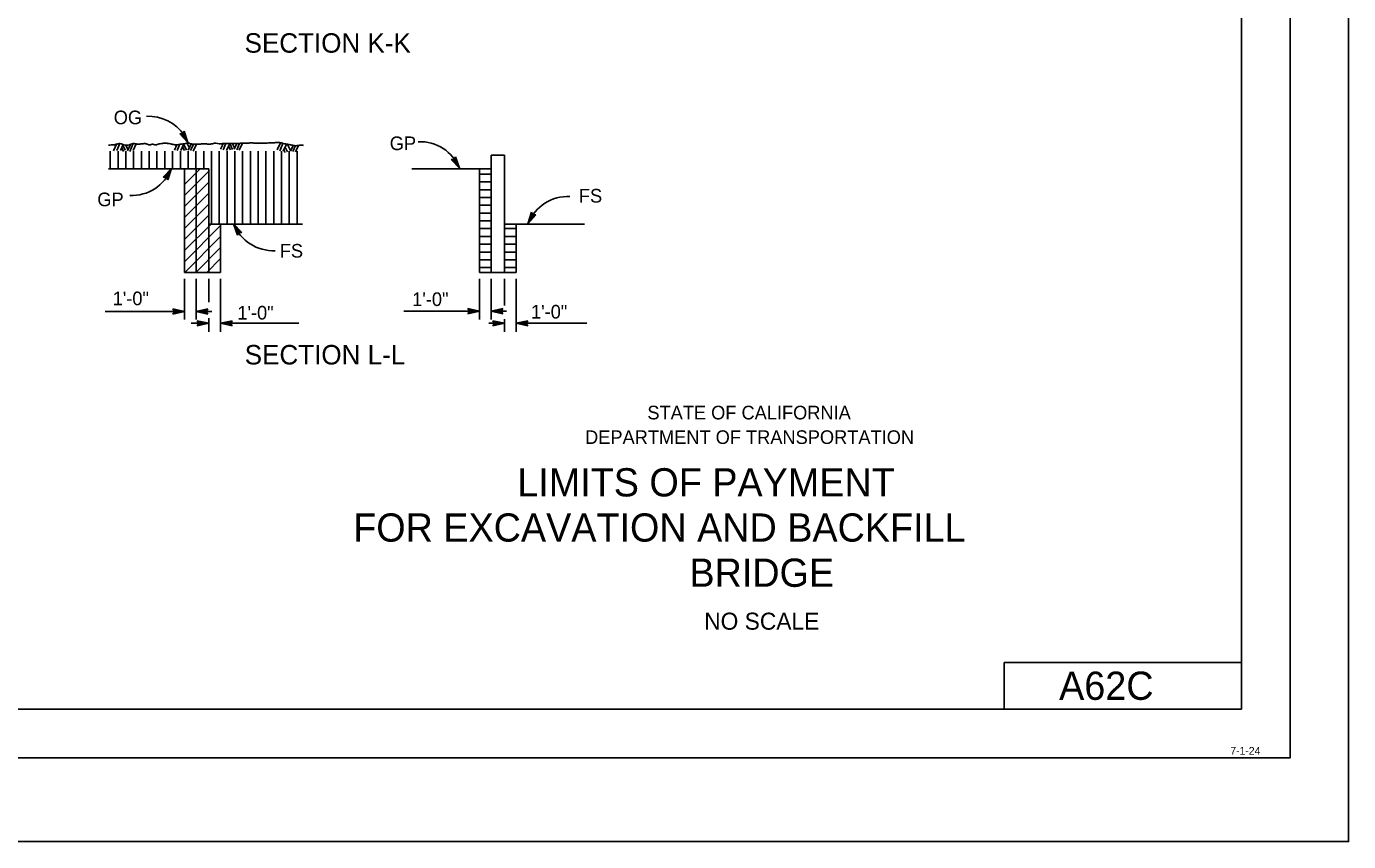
# Model space of a CAD drawing. Extents: x -894 to 866, y -472 to 714.
# Drawn here: x 187 to 866, y -472 to -54 of the extents above; entities that cross this region are included whole.
import ezdxf

# ---------------------------------------------------------------- set-up
doc = ezdxf.new("R2010")
doc.units = 0
for name, color, linetype in [('border_INSIDE-BORDER-anno', 7, 'Continuous'), ('border_PLOTTING-ELEMENTS', 7, 'Continuous'), ('border_rw_22x34_Cut_Lines', 7, 'Continuous'), ('border_SHEET', 7, 'Continuous'), ('border_WITHIN-BORDER-anno', 7, 'Continuous'), ('rd_EARTHWORK', 7, 'Continuous'), ('rd_EARTHWORK-anno', 7, 'Continuous'), ('rd_MISC', 7, 'Continuous')]:
    doc.layers.add(name, color=color, linetype=linetype)

msp = doc.modelspace()

# ---------------------------------------------------------------- linework, layer by layer
at = {"layer": 'border_PLOTTING-ELEMENTS'}
for points in [[(-894.0439, -472.4389), (865.9596, -472.4389), (865.9596, 713.5635), (-894.0439, 713.5635)], [(-864.0436, 670.5634), (835.9594, 670.5634), (835.9594, -429.4386), (-864.0436, -429.4386)]]:
    msp.add_lwpolyline(points, close=True, dxfattribs=at)
at = {"layer": 'border_rw_22x34_Cut_Lines'}
msp.add_lwpolyline([(-864.0436, 670.5634), (835.9594, 670.5634), (835.9594, -429.4386), (-864.0436, -429.4386)], close=True, dxfattribs=at)
at = {"layer": 'border_SHEET'}
for p, q in [((810.9596, 645.5633), (810.9596, -404.4388)), ((688.9304, -404.4388), (688.9304, -380.4387)), ((688.9304, -380.4387), (810.9306, -380.4387)), ((810.9596, -404.4388), (-814.0436, -404.4388))]:
    msp.add_line(p, q, dxfattribs=at)
at = {"layer": 'rd_EARTHWORK'}
for p, q in [((425.4904, -120.0468), (432.264, -120.0468)), ((425.4904, -180.2467), (425.4904, -120.0468)), ((432.264, -180.2467), (432.264, -120.0468)), ((270.5344, -126.9941), (228.849, -126.9941)), ((267.8375, -180.2467), (267.8375, -126.9941)), ((270.6285, -126.9941), (280.3647, -126.9941)), ((273.8375, -180.2467), (273.8375, -126.9941)), ((280.3647, -126.9893), (280.3647, -155.255)), ((384.7227, -126.9941), (425.4904, -126.9941)), ((419.4904, -180.2467), (419.4904, -126.9941)), ((280.3647, -180.2467), (280.3647, -155.255)), ((280.3647, -155.3901), (286.3631, -155.3901)), ((328.4346, -155.3901), (286.3631, -155.3901)), ((286.3647, -180.2467), (286.3647, -155.255)), ((432.264, -155.3901), (473.4221, -155.3901)), ((438.264, -180.2467), (438.264, -155.3901)), ((286.3647, -180.2467), (267.8375, -180.2467)), ((419.4904, -180.2467), (438.264, -180.2467))]:
    msp.add_line(p, q, dxfattribs=at)
msp.add_spline([(228.7778, -114.8917), (230.2325, -114.7858), (230.9848, -114.7331), (231.8876, -114.6795), (232.4392, -114.5268), (233.1915, -114.3228), (234.7962, -114.1161), (236.2018, -114.5138), (237.6073, -114.8606), (240.3155, -114.4488), (241.5187, -114.0421), (243.4258, -114.3374), (244.4293, -114.3339), (245.4324, -114.2799), (246.586, -114.1252), (247.5891, -114.0713), (249.1454, -114.5185), (250.049, -114.7669), (250.7505, -114.513), (251.6033, -114.4095), (252.6072, -114.7079), (254.2623, -114.4), (256.569, -113.9898), (257.4218, -113.8858), (259.1781, -113.9803), (260.6836, -114.2268), (262.3395, -114.5728), (264.6974, -114.615), (265.7005, -114.4102), (268.1584, -114.1), (269.9135, -113.8421), (270.5159, -114.0413), (272.3225, -114.387), (274.53, -114.3795), (275.684, -114.3752), (276.6371, -114.2717), (278.5434, -114.2146), (280.8013, -114.3575), (282.7068, -114.0488), (284.0111, -113.8937), (285.667, -114.1394), (286.169, -114.2382), (287.8745, -114.0307), (290.9847, -114.0201), (293.1418, -113.9622), (294.9481, -114.1067), (296.6536, -113.95), (299.0115, -113.8913), (300.9178, -113.7843), (302.9245, -113.7772), (304.8811, -113.8709), (306.687, -113.915), (307.9414, -113.9102), (309.4965, -113.9051), (311.1016, -113.7484), (313.1083, -113.7413), (314.0614, -113.6878), (315.3154, -113.4823), (316.7201, -113.5276), (318.6276, -114.024), (319.8319, -114.2713), (321.5886, -114.6173), (323.5457, -114.9626), (325.2016, -115.1579), (327.0575, -114.95), (329.0142, -114.9937)], degree=3, dxfattribs=at)
at = {"layer": 'rd_EARTHWORK-anno'}
for p, q in [((266.9489, -109.1252), (267.684, -107.7488)), ((267.3033, -108.5036), (268.208, -111.2118)), ((267.4907, -108.1177), (268.9202, -112.3976)), ((267.684, -107.7488), (267.684, -107.7488)), ((267.684, -107.7488), (269.6312, -113.5799)), ((265.3966, -109.126), (266.9489, -109.1252)), ((269.6312, -113.5799), (265.3966, -109.126)), ((265.3966, -109.126), (265.3966, -109.126)), ((268.9107, -112.3902), (265.8257, -109.1417)), ((268.208, -111.2118), (266.2139, -109.115)), ((267.4962, -110.028), (266.643, -109.1307)), ((267.0974, -108.8331), (267.4962, -110.028)), ((269.6312, -113.5799), (269.6312, -113.5799)), ((404.838, -122.2205), (406.3904, -122.2197)), ((409.0727, -126.6744), (404.838, -122.2205)), ((404.838, -122.2205), (404.838, -122.2205)), ((408.3522, -125.4846), (405.2672, -122.2362)), ((407.6494, -124.3063), (405.6557, -122.2094)), ((406.9376, -123.1224), (406.0845, -122.2252)), ((406.3904, -122.2197), (407.1254, -120.8433)), ((406.5388, -121.9279), (406.9376, -123.1224)), ((406.7447, -121.598), (407.6494, -124.3063)), ((406.9321, -121.2122), (408.3616, -125.4921)), ((407.1254, -120.8433), (407.1254, -120.8433)), ((407.1254, -120.8433), (409.0727, -126.6744)), ((261.1627, -126.846), (256.9281, -131.3)), ((260.4423, -128.0358), (257.3572, -131.2842)), ((259.0222, -132.3082), (260.4517, -128.0287)), ((259.2155, -132.6775), (261.1627, -126.846)), ((261.1627, -126.846), (261.1627, -126.846)), ((409.0727, -126.6744), (409.0727, -126.6744)), ((256.9281, -131.3), (256.9281, -131.3)), ((256.9281, -131.3), (258.4804, -131.3008)), ((259.7395, -129.2141), (257.7454, -131.3114)), ((259.0277, -130.398), (258.1745, -131.2952)), ((258.4804, -131.3008), (259.2155, -132.6775)), ((258.6289, -131.5929), (259.0277, -130.398)), ((258.8348, -131.9228), (259.7395, -129.2141)), ((259.2155, -132.6775), (259.2155, -132.6775)), ((446.1454, -149.37), (444.1982, -155.2011)), ((446.8805, -150.7464), (446.1454, -149.37)), ((446.1454, -149.37), (446.1454, -149.37)), ((295.0213, -161.094), (293.0741, -155.2629)), ((293.0741, -155.2629), (293.0741, -155.2629)), ((293.0741, -155.2629), (297.3087, -159.7168)), ((444.1982, -155.2011), (448.4328, -150.7472)), ((444.1982, -155.2011), (444.1982, -155.2011)), ((446.3387, -149.7393), (444.9092, -154.0188)), ((444.9187, -154.0113), (448.0037, -150.7633)), ((446.5261, -150.1247), (445.6214, -152.8334)), ((445.6214, -152.8334), (447.6151, -150.7362)), ((446.732, -150.4547), (446.3332, -151.6491)), ((446.3332, -151.6491), (447.1864, -150.7519)), ((448.4328, -150.7472), (446.8805, -150.7464)), ((448.4328, -150.7472), (448.4328, -150.7472)), ((295.2146, -160.7251), (293.7851, -156.4452)), ((293.7945, -156.4527), (296.8796, -159.7011)), ((295.402, -160.3393), (294.4973, -157.631)), ((294.4973, -157.631), (296.491, -159.7279)), ((295.7564, -159.7176), (295.0213, -161.094)), ((295.0213, -161.094), (295.0213, -161.094)), ((295.6079, -160.0098), (295.2091, -158.8149)), ((295.2091, -158.8149), (296.0623, -159.7121)), ((297.3087, -159.7168), (295.7564, -159.7176)), ((297.3087, -159.7168), (297.3087, -159.7168)), ((267.8375, -204.3894), (267.8375, -183.5156)), ((273.8375, -204.3894), (273.8375, -183.5156)), ((280.3647, -195.5373), (280.3647, -183.5156)), ((286.3647, -210.6736), (286.3647, -183.5156)), ((419.4904, -204.3894), (419.4904, -183.5156)), ((425.4904, -204.3894), (425.4904, -183.5156)), ((432.264, -197.2595), (432.264, -183.5156)), ((438.264, -210.6736), (438.264, -183.5156)), ((227.0945, -200.2484), (267.8375, -200.2484)), ((262.6375, -200.2484), (261.8375, -198.9087)), ((261.8375, -198.9087), (261.8375, -198.9087)), ((261.8375, -198.9087), (267.8375, -200.2484)), ((267.8375, -200.2484), (261.8375, -201.5788)), ((261.8375, -201.5788), (262.6375, -200.2484)), ((261.8375, -201.5788), (261.8375, -201.5788)), ((262.0541, -199.2646), (266.4576, -200.2481)), ((266.4466, -200.252), (262.0726, -201.2193)), ((265.0749, -200.2465), (262.2497, -200.8729)), ((262.2879, -199.624), (265.0749, -200.2465)), ((262.4643, -199.9709), (263.6934, -200.2453)), ((263.6934, -200.2453), (262.4848, -200.5134)), ((267.8375, -200.2484), (267.8375, -200.2484)), ((273.8375, -200.2484), (279.8375, -198.9185)), ((279.8375, -201.5886), (273.8375, -200.2484)), ((273.8375, -200.2484), (273.8375, -200.2484)), ((273.8375, -200.2484), (281.8342, -200.2484)), ((279.621, -201.2327), (275.2174, -200.2492)), ((275.2285, -200.2453), (279.6025, -199.278)), ((276.6001, -200.2508), (279.4253, -199.6244)), ((279.3871, -200.8732), (276.6001, -200.2508)), ((277.9816, -200.252), (279.1903, -199.9839)), ((279.2107, -200.5264), (277.9816, -200.252)), ((279.8375, -198.9185), (279.0375, -200.2484)), ((279.0375, -200.2484), (279.8375, -201.5886)), ((279.8375, -198.9185), (279.8375, -198.9185)), ((279.8375, -201.5886), (279.8375, -201.5886)), ((280.3647, -210.6736), (280.3647, -203.7311)), ((380.5596, -200.1205), (419.4904, -200.1205)), ((414.2904, -200.1205), (413.4904, -198.7807)), ((413.4904, -198.7807), (413.4904, -198.7807)), ((413.4904, -198.7807), (419.4904, -200.1205)), ((419.4904, -200.1205), (413.4904, -201.4504)), ((413.4904, -201.4504), (414.2904, -200.1205)), ((413.4904, -201.4504), (413.4904, -201.4504)), ((413.7069, -199.1362), (418.1105, -200.1197)), ((418.0995, -200.124), (413.7254, -201.0914)), ((416.7278, -200.1185), (413.9026, -200.7445)), ((413.9408, -199.4961), (416.7278, -200.1185)), ((414.1172, -199.8425), (415.3463, -200.1173)), ((415.3463, -200.1173), (414.1376, -200.3851)), ((419.4904, -200.1205), (419.4904, -200.1205)), ((425.4904, -200.1205), (431.4904, -198.7902)), ((425.4904, -200.1205), (433.3568, -200.1205)), ((431.4904, -201.4603), (425.4904, -200.1205)), ((425.4904, -200.1205), (425.4904, -200.1205)), ((431.2738, -201.1044), (426.8703, -200.1209)), ((426.8813, -200.117), (431.2553, -199.1496)), ((428.253, -200.1225), (431.0782, -199.4965)), ((431.04, -200.7449), (428.253, -200.1225)), ((429.6345, -200.1236), (430.8431, -199.8559)), ((430.864, -200.3981), (429.6345, -200.1236)), ((431.4904, -198.7902), (430.6904, -200.1205)), ((430.6904, -200.1205), (431.4904, -201.4603)), ((431.4904, -198.7906), (431.4904, -198.7906)), ((431.4904, -201.4603), (431.4904, -201.4603)), ((271.2355, -206.3543), (280.3647, -206.3543)), ((275.1647, -206.3543), (274.3647, -205.0142)), ((274.3647, -205.0142), (274.3647, -205.0142)), ((274.3647, -205.0142), (280.3647, -206.3543)), ((280.3647, -206.3543), (274.3647, -207.6843)), ((274.3647, -207.6843), (275.1647, -206.3543)), ((274.3647, -207.6843), (274.3647, -207.6843)), ((274.5812, -205.3701), (278.9847, -206.3536)), ((278.9737, -206.3579), (274.5993, -207.3252)), ((277.6017, -206.352), (274.7769, -206.9784)), ((274.8151, -205.7295), (277.6017, -206.352)), ((274.991, -206.0764), (276.2206, -206.3512)), ((276.2206, -206.3512), (275.0115, -206.6189)), ((280.3647, -206.3543), (280.3647, -206.3543)), ((286.3647, -206.3543), (292.3651, -205.024)), ((292.3647, -207.6941), (286.3647, -206.3543)), ((286.3647, -206.3543), (286.3647, -206.3543)), ((286.3647, -206.3543), (326.6426, -206.3543)), ((292.1486, -207.3382), (287.7446, -206.3547)), ((287.7561, -206.3508), (292.1301, -205.3835)), ((289.1277, -206.3563), (291.9529, -205.7299)), ((291.9147, -206.9787), (289.1277, -206.3563)), ((290.5092, -206.3575), (291.7179, -206.0894)), ((291.7383, -206.6319), (290.5092, -206.3575)), ((292.3647, -205.024), (291.5647, -206.3543)), ((291.5647, -206.3543), (292.3647, -207.6941)), ((292.3647, -205.0244), (292.3647, -205.0244)), ((292.3647, -207.6941), (292.3647, -207.6941)), ((424.2302, -206.3543), (432.264, -206.3543)), ((427.064, -206.3543), (426.264, -205.0142)), ((426.264, -205.0142), (426.264, -205.0142)), ((426.264, -205.0142), (432.264, -206.3543)), ((432.264, -206.3543), (426.264, -207.6843)), ((426.264, -207.6843), (427.064, -206.3543)), ((426.264, -207.6843), (426.264, -207.6843)), ((426.4806, -205.3701), (430.8841, -206.3536)), ((430.8731, -206.3579), (426.4987, -207.3252)), ((429.501, -206.352), (426.6762, -206.9784)), ((426.7144, -205.7295), (429.501, -206.352)), ((426.8904, -206.0764), (428.1199, -206.3512)), ((428.1199, -206.3512), (426.9109, -206.6189)), ((432.264, -210.6736), (432.264, -204.1933)), ((432.264, -206.3543), (432.264, -206.3543)), ((438.264, -206.3543), (444.264, -205.024)), ((444.264, -207.6941), (438.264, -206.3543)), ((438.264, -206.3543), (438.264, -206.3543)), ((438.264, -206.3543), (474.5502, -206.3543)), ((444.0474, -207.3382), (439.6439, -206.3547)), ((439.6549, -206.3508), (444.0289, -205.3835)), ((441.0266, -206.3563), (443.8518, -205.7299)), ((443.8136, -206.9787), (441.0266, -206.3563)), ((442.4081, -206.3575), (443.6167, -206.0894)), ((443.6372, -206.6319), (442.4081, -206.3575)), ((444.264, -205.024), (443.464, -206.3543)), ((443.464, -206.3543), (444.264, -207.6941)), ((444.264, -205.0244), (444.264, -205.0244)), ((444.264, -207.6941), (444.264, -207.6941))]:
    msp.add_line(p, q, dxfattribs=at)
for centre, start, end in [((249.378, -121.9479), 33.6368472, 92.5423667), ((388.8955, -135.037), 22.0561444, 92.5423667), ((240.7354, -118.8079), 267.4576333, 337.9438556), ((464.8862, -163.1247), 87.4576333, 157.9438556), ((313.4969, -147.1848), 202.0561444, 272.5423667)]:
    msp.add_arc(centre, 21.925, start, end, dxfattribs=at)
at = {"layer": 'rd_MISC'}
for p, q in [((233.0025, -114.3748), (231.414, -117.8697)), ((234.6171, -114.1177), (233.0297, -117.6091)), ((236.2958, -114.6354), (234.9368, -117.6252)), ((236.1407, -114.9354), (237.4069, -117.4677)), ((237.6588, -114.8854), (238.8069, -117.1811)), ((240.0395, -114.4878), (238.5021, -117.8697)), ((241.5632, -114.0965), (239.7533, -118.0779)), ((242.9761, -114.2819), (241.421, -117.7031)), ((263.9163, -114.6457), (262.6737, -117.3791)), ((265.5143, -114.4248), (264.0293, -117.6921)), ((267.5253, -114.2114), (265.9631, -117.6488)), ((267.4383, -114.5201), (268.9123, -117.4685)), ((269.195, -113.9681), (270.2655, -116.1091)), ((271.2155, -114.1819), (269.7623, -117.3791)), ((272.4607, -114.4035), (271.0131, -117.5878)), ((273.9733, -114.3693), (272.3682, -117.9004)), ((287.6434, -114.1295), (286.3331, -117.0114)), ((289.1737, -114.0571), (287.6887, -117.324)), ((291.0949, -114.0413), (289.4607, -117.637)), ((290.4898, -115.3346), (291.467, -117.2886)), ((291.0749, -114.1067), (292.5717, -117.1008)), ((292.3607, -113.9402), (293.5583, -116.3354)), ((294.7398, -114.1118), (293.4217, -117.0114)), ((296.1579, -113.9528), (294.6725, -117.2201)), ((297.6654, -113.9303), (296.0276, -117.5327)), ((317.1071, -113.7169), (315.5134, -117.2232)), ((318.4634, -114.0272), (316.7788, -117.7335)), ((320.2043, -114.4087), (318.5725, -117.9984)), ((320.8252, -114.5), (322.3571, -117.5634)), ((323.6157, -114.9921), (322.2685, -117.9559)), ((324.9173, -115.0894), (323.498, -118.2122)), ((326.4118, -115.0961), (324.9472, -118.3173)), ((235.5951, -116.2413), (236.5474, -118.1468)), ((266.8883, -115.8177), (267.8076, -117.6563)), ((318.9492, -117.211), (319.65, -118.6122)), ((319.5295, -115.9744), (320.7047, -118.324))]:
    msp.add_line(p, q, dxfattribs=at)
for points in [[(229.7211, -121.7287), (229.7211, -118.0122)], [(229.7211, -126.9941), (229.7211, -121.7287)], [(233.721, -121.7287), (233.721, -118.0122)], [(233.721, -126.9941), (233.721, -121.7287)], [(237.721, -121.7287), (237.721, -118.0122)], [(237.721, -126.9941), (237.721, -121.7287)], [(241.721, -121.7287), (241.721, -118.0122)], [(241.721, -126.9941), (241.721, -121.7287)], [(245.721, -121.7287), (245.721, -118.0122)], [(245.721, -126.9941), (245.721, -121.7287)], [(249.721, -121.7287), (249.721, -118.0122)], [(249.721, -126.9941), (249.721, -121.7287)], [(253.721, -121.7287), (253.721, -118.0122)], [(253.721, -126.9941), (253.721, -121.7287)], [(257.721, -121.7287), (257.721, -118.0122)], [(257.721, -126.9941), (257.721, -121.7287)], [(261.721, -121.7287), (261.721, -118.0122)], [(261.721, -126.9941), (261.721, -121.7287)], [(265.721, -121.7287), (265.721, -118.0122)], [(265.721, -126.9941), (265.721, -121.7287)], [(269.721, -121.7287), (269.721, -118.0122)], [(269.721, -126.9941), (269.721, -121.7287)], [(273.721, -121.7287), (273.721, -118.0122)], [(273.721, -126.9941), (273.721, -121.7287)], [(277.721, -121.7287), (277.721, -118.0122)], [(277.721, -126.9941), (277.721, -121.7287)], [(281.721, -121.7287), (281.721, -118.0122)], [(281.721, -155.3901), (281.721, -121.7287)], [(285.7209, -121.7287), (285.7209, -118.0122)], [(285.7209, -155.3901), (285.7209, -121.7287)], [(289.7209, -121.7287), (289.7209, -118.0122)], [(289.7209, -155.3901), (289.7209, -121.7287)], [(293.7209, -121.7287), (293.7209, -118.0122)], [(293.7209, -155.3901), (293.7209, -121.7287)], [(297.7209, -121.7287), (297.7209, -118.0122)], [(297.7209, -155.3901), (297.7209, -121.7287)], [(301.7209, -121.7287), (301.7209, -118.0122)], [(301.7209, -155.3901), (301.7209, -121.7287)], [(305.7209, -121.7287), (305.7209, -118.0122)], [(305.7209, -155.3901), (305.7209, -121.7287)], [(309.7209, -121.7287), (309.7209, -118.0122)], [(309.7209, -155.3901), (309.7209, -121.7287)], [(313.7209, -121.7287), (313.7209, -118.0122)], [(313.7209, -155.3901), (313.7209, -121.7287)], [(317.7209, -121.7287), (317.7209, -118.0122)], [(317.7209, -155.3901), (317.7209, -121.7287)], [(321.7209, -121.7287), (321.7209, -118.0122)], [(321.7209, -155.3901), (321.7209, -121.7287)], [(325.7209, -121.7287), (325.7209, -118.0122)], [(325.7209, -155.3901), (325.7209, -121.7287)], [(267.8375, -135.1143), (275.9572, -126.9941)], [(267.8375, -140.7708), (280.3647, -128.2437)], [(267.8375, -146.4275), (280.3647, -133.9004)], [(419.4904, -129.7582), (425.4904, -129.7582)], [(419.4904, -133.7582), (425.4904, -133.7582)], [(267.8375, -152.0841), (280.3647, -139.5574)], [(419.4904, -137.7582), (425.4904, -137.7582)], [(419.4904, -141.7582), (425.4904, -141.7582)], [(267.8375, -157.7412), (280.3647, -145.2141)], [(419.4904, -145.7582), (425.4904, -145.7582)], [(267.8375, -163.3978), (280.3647, -150.8712)], [(267.8375, -169.055), (281.5024, -155.3901)], [(267.8375, -174.7117), (286.3647, -156.1845)], [(419.4904, -149.7582), (425.4904, -149.7582)], [(419.4904, -153.7582), (425.4904, -153.7582)], [(267.9597, -180.2467), (286.3647, -161.8412)], [(419.4904, -157.7582), (425.4904, -157.7582)], [(419.4904, -161.7582), (425.4904, -161.7582)], [(432.264, -157.7582), (438.264, -157.7582)], [(432.264, -161.7582), (438.264, -161.7582)], [(273.6162, -180.2467), (286.3647, -167.4982)], [(419.4904, -165.7582), (425.4904, -165.7582)], [(419.4904, -169.7582), (425.4904, -169.7582)], [(432.264, -165.7582), (438.264, -165.7582)], [(432.264, -169.7582), (438.264, -169.7582)], [(279.2733, -180.2467), (286.3647, -173.1553)], [(419.4904, -173.7582), (425.4904, -173.7582)], [(432.264, -173.7582), (438.264, -173.7582)], [(284.93, -180.2467), (285.1267, -180.0499)], [(419.4904, -177.7581), (425.4904, -177.7581)], [(432.264, -177.7581), (438.264, -177.7581)]]:
    msp.add_lwpolyline(points, dxfattribs=at)

# ---------------------------------------------------------------- texts
at = {"layer": 'border_INSIDE-BORDER-anno'}
for s, height, p in [('STATE OF CALIFORNIA', 7, (505.684, -255.7012)), ('DEPARTMENT OF TRANSPORTATION', 7, (473.6846, -268.3098)), ('LIMITS OF PAYMENT', 14.5, (438.8638, -295.2554)), ('FOR EXCAVATION AND BACKFILL', 14.5, (354.5489, -318.4554)), ('BRIDGE', 14.5, (527.2851, -341.6554)), ('NO SCALE', 8.75, (534.8777, -363.6713))]:
    msp.add_text(s, height=height, dxfattribs=at).set_placement(p)
at = {"layer": 'border_WITHIN-BORDER-anno'}
for s, height, p in [('A62C', 14.50003, (717.2463, -399.6888)), ('7-1-24', 4, (805.202, -427.862))]:
    msp.add_text(s, height=height, dxfattribs=at).set_placement(p)
at = {"layer": 'rd_EARTHWORK-anno'}
for s, height, p in [('SECTION K-K', 10, (298.7312, -67.4238)), ('OG', 7, (231.499, -104.1433)), ('GP', 7, (373.3117, -117.4405)), ('GP', 7, (223.0667, -146.2452)), ('FS', 7, (470.5001, -144.3594)), ('FS', 7, (316.8209, -172.6109)), ('1\'-0"', 7, (230.9502, -197.0789)), ('1\'-0"', 7, (384.8648, -197.4863)), ('1\'-0"', 7, (445.8998, -203.9078)), ('1\'-0"', 7, (295.0254, -204.4175)), ('SECTION L-L', 10, (298.7996, -227.4845))]:
    msp.add_text(s, height=height, dxfattribs=at).set_placement(p)

doc.saveas('drawing.dxf')
